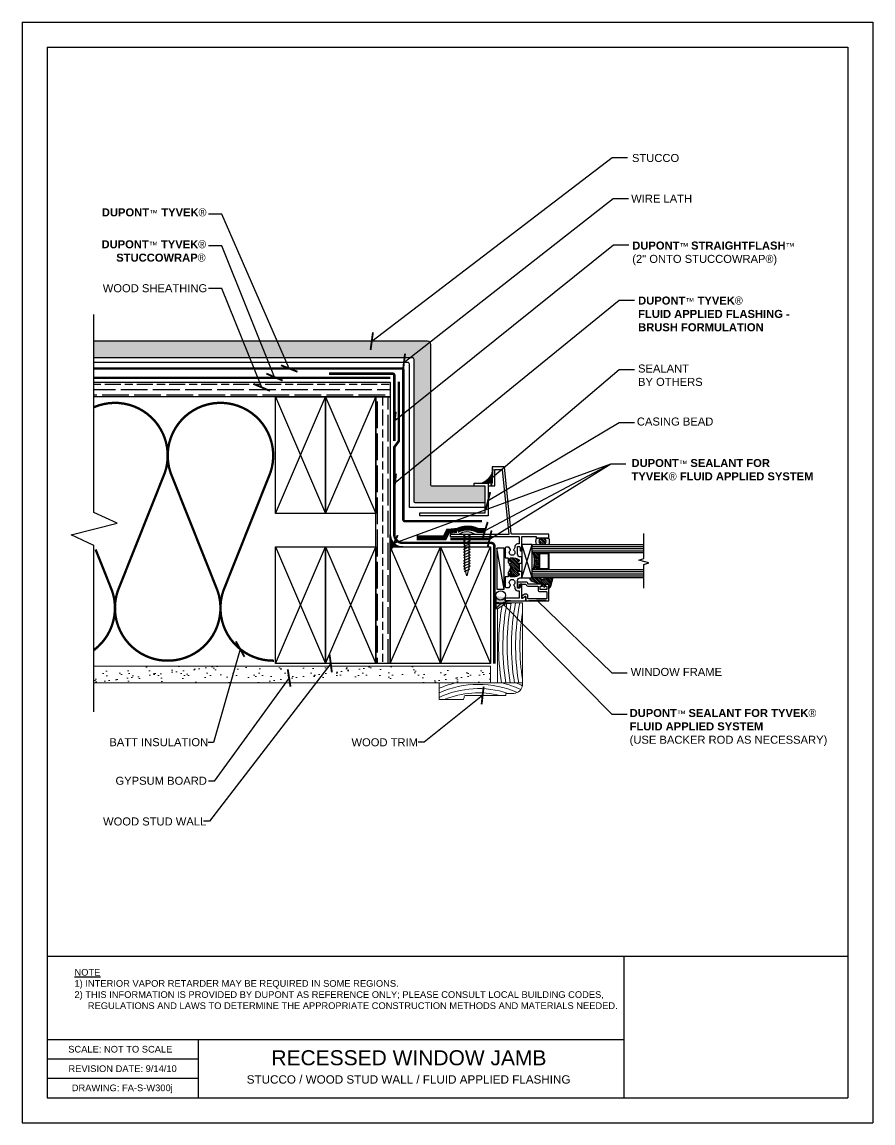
# Model space of a CAD drawing. Extents: x 1414 to 1439.5, y -296.6 to -263.6.
import ezdxf

# ---------------------------------------------------------------- set-up
doc = ezdxf.new("R2010")
doc.units = 0
doc.header["$LTSCALE"] = 1.5
doc.header["$MEASUREMENT"] = 0
doc.linetypes.add('DASHED', pattern=[0.75, 0.5, -0.25])
doc.linetypes.add('DASHED2', pattern=[0.375, 0.25, -0.125])
doc.layers.get('0').update_dxf_attribs({"color": 8, "linetype": 'CONTINUOUS'})
for name, color, linetype in [('8x11-ttb$0$B', 5, 'CONTINUOUS'), ('DuPont Self-Adhered Flashing', 252, 'CONTINUOUS'), ('Flanged Window', 250, 'CONTINUOUS'), ('INSULATION', 241, 'CONTINUOUS'), ('SEALANT', 250, 'CONTINUOUS'), ('STRUCTURE', 250, 'CONTINUOUS'), ('Stucco', 250, 'CONTINUOUS'), ('TEXT', 7, 'CONTINUOUS'), ('Tyvek FA WB', 10, 'DASHED2'), ('TYVEK HomeWrap', 160, 'DASHED'), ('Tyvek StuccoWrap', 151, 'DASHED2')]:
    doc.layers.add(name, color=color, linetype=linetype)
doc.layers.add('Gyp Board', color=250, linetype='CONTINUOUS', lineweight=20)
doc.layers.add('Wood', color=250, linetype='CONTINUOUS', lineweight=20)
doc.layers.add('VIEWPORT', color=7, linetype='CONTINUOUS', plot=False)
doc.styles.add('DETAILS', font='sanss___.ttf', dxfattribs={"height": 1})
doc.linetypes.add('ZIGZAG', pattern='A,0.0001,-0.2,[131,ltypeshp.shx,S=0.2,R=0,X=-0.2,Y=0],-0.4,[131,ltypeshp.shx,S=0.2,R=180,X=0.2,Y=0],-0.2', length=0.8001)
doc.dimstyles.new('ARCH_1_1-2_IN', dxfattribs={"dimscale": 0, "dimtxt": 0.09375, "dimasz": 0.09375, "dimexe": 0.0625, "dimexo": 0.0625, "dimgap": 0.0625, "dimtad": 1, "dimdec": 4, "dimlfac": 8, "dimzin": 3, "dimdsep": 46, "dimlunit": 4, "dimtxsty": 'Standard', "dimblk1": 'ARCHTICK', "dimblk2": 'ARCHTICK', "dimsah": 1, "dimcen": 0.0625, "dimdle": 0.0625, "dimclrd": 256, "dimclre": 256, "dimclrt": 256, "dimadec": 0, "dimazin": 0, "dimtfac": 1, "dimtdec": 4, "dimtmove": 0, "dimatfit": 3, "dimldrblk": 'ARCHTICK', "dimfxl": 1, "dimfrac": 2, "dimtolj": 1, "dimtzin": 0, "dimlwd": -1, "dimlwe": -1, "dimarcsym": 0})
pattern_1 = [(315, (1424.016848, -267.541578), (0.02762136, 0.02762136), [])]

# ---------------------------------------------------------------- blocks, each defined once
blk = doc.blocks.new('*X1')
at = {"color": 0}
for p, q in [((0.140625, 0.34375), (0.140625, 0.34375)), ((0.15625, 0.375), (0.15625, 0.375)), ((0.171875, 0.34375), (0.171875, 0.34375)), ((0.1875, 0.375), (0.1875, 0.375)), ((0.203125, 0.34375), (0.203125, 0.34375)), ((0.21875, 0.375), (0.21875, 0.375)), ((0.234375, 0.34375), (0.234375, 0.34375)), ((0.25, 0.375), (0.25, 0.375)), ((0.265625, 0.34375), (0.265625, 0.34375)), ((0.28125, 0.375), (0.28125, 0.375)), ((0.296875, 0.34375), (0.296875, 0.34375)), ((0.3125, 0.375), (0.3125, 0.375)), ((0.140625, 0.28125), (0.140625, 0.28125)), ((0.140625, 0.09375), (0.140625, 0.09375)), ((0.140625, 0.03125), (0.140625, 0.03125)), ((0.15625, 0.3125), (0.15625, 0.3125)), ((0.15625, 0.0625), (0.15625, 0.0625)), ((0.15625, 0), (0.15625, 0)), ((0.171875, 0.03125), (0.171875, 0.03125)), ((0.1875, 0.3125), (0.1875, 0.3125)), ((0.1875, 0.0625), (0.1875, 0.0625)), ((0.1875, 0), (0.1875, 0)), ((0.203125, 0.03125), (0.203125, 0.03125)), ((0.21875, 0.3125), (0.21875, 0.3125)), ((0.21875, 0.0625), (0.21875, 0.0625)), ((0.21875, 0), (0.21875, 0)), ((0.234375, 0.03125), (0.234375, 0.03125)), ((0.25, 0.3125), (0.25, 0.3125)), ((0.25, 0.0625), (0.25, 0.0625)), ((0.25, 0), (0.25, 0)), ((0.265625, 0.03125), (0.265625, 0.03125)), ((0.28125, 0.3125), (0.28125, 0.3125)), ((0.28125, 0.0625), (0.28125, 0.0625)), ((0.28125, 0), (0.28125, 0)), ((0.296875, 0.28125), (0.296875, 0.28125)), ((0.296875, 0.09375), (0.296875, 0.09375)), ((0.296875, 0.03125), (0.296875, 0.03125)), ((0.3125, 0.3125), (0.3125, 0.3125)), ((0.3125, 0.25), (0.3125, 0.25)), ((0.3125, 0.125), (0.3125, 0.125)), ((0.3125, 0.0625), (0.3125, 0.0625)), ((0.3125, 0), (0.3125, 0))]:
    blk.add_line(p, q, dxfattribs=at)
blk = doc.blocks.new('_ArchTick')
at = {"color": 0, "linetype": 'ByBlock', "const_width": 0.15}
blk.add_lwpolyline([(-0.5, -0.5), (0.5, 0.5)], dxfattribs=at)

msp = doc.modelspace()

# ---------------------------------------------------------------- hatches: boundary and pattern name
at = {"layer": 'Flanged Window'}
h = msp.add_hatch(dxfattribs=at)
h.set_pattern_fill('ANSI31', color=256, scale=0.3125, style=0)
h.set_pattern_definition(pattern_1)
edge = h.paths.add_edge_path()
edge.add_ellipse((1429.643, -279.13), major_axis=(0.0752, -0.0752), ratio=1, start_angle=163.1159, end_angle=286.8841)
edge.add_line((1429.593, -279.224), (1429.693, -279.224))
edge.add_ellipse((1429.643, -279.13), major_axis=(0.0752, 0.0752), ratio=1, start_angle=253.1159, end_angle=376.8841)
edge.add_line((1429.693, -279.036), (1429.593, -279.036))
h = msp.add_hatch(dxfattribs=at)
h.set_pattern_fill('ANSI31', color=256, scale=0.3125, style=0)
h.set_pattern_definition(pattern_1)
edge = h.paths.add_edge_path()
edge.add_ellipse((1428.565, -279.724), major_axis=(0.59, -0.59), ratio=1, start_angle=27.5726, end_angle=62.4274)
edge.add_line((1429.361, -279.474), (1429.565, -279.474))
edge.add_ellipse((1429.565, -279.494), major_axis=(0.0141, 0.0141), ratio=1, start_angle=45, end_angle=135)
edge.add_line((1429.545, -279.494), (1429.545, -279.954))
edge.add_ellipse((1429.565, -279.954), major_axis=(0.0141, 0.0141), ratio=1, start_angle=135, end_angle=225)
edge.add_line((1429.565, -279.974), (1429.361, -279.974))
h = msp.add_hatch(dxfattribs=at)
h.set_pattern_fill('ANSI31', color=256, scale=0.3125, style=0)
h.set_pattern_definition(pattern_1)
edge = h.paths.add_edge_path()
edge.add_line((1428.775, -279.626), (1428.69, -279.626))
edge.add_ellipse((1428.69, -279.657), major_axis=(0.0219, -0.0219), ratio=1, start_angle=135, end_angle=225)
edge.add_line((1428.659, -279.657), (1428.659, -279.688))
edge.add_line((1428.659, -279.688), (1428.659, -279.711))
edge.add_ellipse((1428.684, -279.711), major_axis=(0.0177, 0.0177), ratio=1, start_angle=135, end_angle=224.848)
edge.add_ellipse((1428.684, -279.761), major_axis=(0.0177, 0.0177), ratio=1, start_angle=-45, end_angle=44.848, ccw=False)
edge.add_ellipse((1428.684, -279.761), major_axis=(0.0177, -0.0177), ratio=1, start_angle=315, end_angle=405, ccw=False)
edge.add_line((1428.684, -279.786), (1428.647, -279.786))
edge.add_ellipse((1428.647, -279.736), major_axis=(0.0354, 0.0354), ratio=1, start_angle=219.6083, end_angle=225, ccw=False)
edge.add_ellipse((1428.503, -279.911), major_axis=(0.133, 0.133), ratio=1, start_angle=273.0989, end_angle=356.9011, ccw=False)
edge.add_ellipse((1428.647, -280.086), major_axis=(0.0354, 0.0354), ratio=1, start_angle=45, end_angle=50.3917, ccw=False)
edge.add_line((1428.647, -280.036), (1428.684, -280.036))
edge.add_ellipse((1428.684, -280.061), major_axis=(0.0177, 0.0177), ratio=1, start_angle=-45, end_angle=45, ccw=False)
edge.add_ellipse((1428.684, -280.061), major_axis=(0.0177, -0.0177), ratio=1, start_angle=315.152, end_angle=405, ccw=False)
edge.add_ellipse((1428.684, -280.111), major_axis=(0.0177, -0.0177), ratio=1, start_angle=135.152, end_angle=225)
edge.add_line((1428.659, -280.111), (1428.659, -280.165))
edge.add_ellipse((1428.69, -280.165), major_axis=(0.0219, 0.0219), ratio=1, start_angle=135, end_angle=225)
edge.add_line((1428.69, -280.196), (1428.775, -280.196))
edge.add_ellipse((1428.775, -279.946), major_axis=(0.177, -0.177), ratio=1, start_angle=315, end_angle=355.1628)
edge.add_ellipse((1428.93, -280.13), major_axis=(0.00707, -0.00707), ratio=1, start_angle=355.1628, end_angle=405)
edge.add_line((1428.94, -280.13), (1428.94, -280.111))
edge.add_ellipse((1428.915, -280.111), major_axis=(0.0177, -0.0177), ratio=1, start_angle=45, end_angle=135)
edge.add_ellipse((1428.915, -280.061), major_axis=(0.0177, -0.0177), ratio=1, start_angle=225, end_angle=315, ccw=False)
edge.add_ellipse((1428.915, -280.061), major_axis=(0.0177, 0.0177), ratio=1, start_angle=45, end_angle=135, ccw=False)
edge.add_line((1428.915, -280.036), (1428.94, -280.036))
edge.add_line((1428.94, -280.036), (1428.94, -279.786))
edge.add_line((1428.94, -279.786), (1428.915, -279.786))
edge.add_ellipse((1428.915, -279.761), major_axis=(0.0177, 0.0177), ratio=1, start_angle=135, end_angle=225, ccw=False)
edge.add_ellipse((1428.915, -279.761), major_axis=(0.0177, 0.0177), ratio=1, start_angle=45, end_angle=135, ccw=False)
edge.add_ellipse((1428.915, -279.711), major_axis=(0.0177, -0.0177), ratio=1, start_angle=315, end_angle=405)
edge.add_line((1428.94, -279.711), (1428.94, -279.693))
edge.add_ellipse((1428.93, -279.693), major_axis=(0.00707, -0.00707), ratio=1, start_angle=45, end_angle=94.8372)
edge.add_ellipse((1428.775, -279.876), major_axis=(0.177, 0.177), ratio=1, start_angle=4.8372, end_angle=45)
h = msp.add_hatch(dxfattribs=at)
h.set_pattern_fill('ANSI31', color=256, scale=0.3125, style=0)
h.set_pattern_definition(pattern_1)
edge = h.paths.add_edge_path()
edge.add_ellipse((1429.698, -280.255), major_axis=(0.139, 0.032), ratio=0.13155, start_angle=223.2326, end_angle=360.0222)
edge.add_ellipse((1429.597, -280.275), major_axis=(0.0112, -0.0112), ratio=1, start_angle=176.5153, end_angle=322.1039, ccw=False)
edge.add_ellipse((1429.572, -280.246), major_axis=(0.0161, -0.0161), ratio=1, start_angle=357.2539, end_angle=439.0602)
edge.add_ellipse((1429.576, -280.239), major_axis=(0.011, -0.011), ratio=1, start_angle=65.163, end_angle=125.3876)
edge.add_line((1429.579, -280.224), (1429.306, -280.224))
edge.add_line((1429.306, -280.224), (1429.299, -280.224))
edge.add_ellipse((1429.301, -280.27), major_axis=(0.0011, -0.0457), ratio=0.621164, start_angle=180, end_angle=333.2403)
edge.add_line((1429.289, -280.311), (1429.505, -280.388))
edge.add_ellipse((1429.529, -280.379), major_axis=(0.0468, -0.0085), ratio=0.312415, start_angle=242.5423, end_angle=285.8209)
edge.add_line((1429.539, -280.395), (1429.615, -280.411))
edge.add_ellipse((1429.565, -280.45), major_axis=(0.0443, -0.0443), ratio=1, start_angle=405.4556, end_angle=442.9177, ccw=False)
edge.add_ellipse((1429.648, -280.447), major_axis=(0.0143, 0.0143), ratio=1, start_angle=142.3692, end_angle=185.7733)
edge.add_line((1429.635, -280.462), (1429.697, -280.502))
edge.add_ellipse((1429.697, -280.486), major_axis=(0.011, -0.011), ratio=1, start_angle=315, end_angle=413.9186)
edge.add_line((1429.713, -280.484), (1429.702, -280.411))
edge.add_line((1429.702, -280.411), (1429.831, -280.411))
edge.add_line((1429.831, -280.411), (1429.831, -280.513))
edge.add_ellipse((1429.847, -280.513), major_axis=(0.011, -0.011), ratio=1, start_angle=225, end_angle=367.8134)
edge.add_ellipse((1429.9, -280.373), major_axis=(0.041, 0.149), ratio=0.091401, start_angle=180, end_angle=360)
edge.add_line((1429.941, -280.224), (1429.837, -280.224))
at = {"layer": 'Gyp Board'}
h = msp.add_hatch(dxfattribs=at)
h.set_pattern_fill('AR-SAND', color=256, scale=0.25, style=0)
h.set_pattern_definition([(37.5, (27.11803, 64.53583), (-0.01574834, 0.48170594), [0, -0.38, 0, -0.425, 0, -0.40625]), (7.5, (27.11803, 64.53583), (0.44244418, 0.70553652), [0, -0.205, 0, -0.3425, 0, -0.13125]), (327.5, (26.81053, 64.53583), (0.77853547, 0.00141476), [0, -0.125, 0, -0.45, 0, -0.5875]), (317.5, (26.81053, 64.5358), (0.75153165, 0.2194189), [0, -0.0625, 0, -0.295, 0, -0.3375])])
h.paths.add_polyline_path([(1416.2, -282.872), (1416.2, -283.372), (1428.079, -283.372), (1428.079, -282.872)])
at = {"layer": 'SEALANT', "linetype": 'Continuous'}
h = msp.add_hatch(color=256, dxfattribs=at)
edge = h.paths.add_edge_path()
edge.add_line((1428.129, -277.042), (1428.129, -277.349))
edge.add_line((1428.129, -277.349), (1428.129, -277.385))
edge.add_line((1428.129, -277.385), (1428.091, -277.385))
edge.add_line((1428.091, -277.385), (1427.77, -277.385))
edge.add_arc((1427.58, -276.827), 0.59, 288.8464, 338.5993)
at = {"layer": 'SEALANT'}
h = msp.add_hatch(color=256, dxfattribs=at)
h.dxf.hatch_style = 1
edge = h.paths.add_edge_path()
edge.add_line((1425.454, -279.296), (1425.079, -279.296))
edge.add_line((1425.079, -279.296), (1425.079, -278.922))
edge.add_arc((1425.459, -278.916), 0.38, 180.9187, 269.2795)
at = {"layer": 'SEALANT', "linetype": 'Continuous'}
h = msp.add_hatch(color=256, dxfattribs=at)
edge = h.paths.add_edge_path()
edge.add_arc((1428.7, -281.465), 0.554, 92.2461, 146.4861, ccw=False)
edge.add_line((1428.678, -280.911), (1428.518, -280.911))
edge.add_line((1428.518, -280.911), (1428.518, -280.808))
edge.add_arc((1428.385, -280.74), 0.15, 191.3143, 333.2472, ccw=False)
edge.add_line((1428.238, -280.77), (1428.238, -281.159))
at = {"layer": 'STRUCTURE'}
h = msp.add_hatch(dxfattribs=at)
h.set_pattern_fill('GOST_WOOD', color=256, scale=0.08, angle=90, style=0)
h.set_pattern_definition([(180, (28.68765, 17.25), (6e-17, 0.48), [0.8, -0.16]), (180, (28.84765, 17.41), (6e-17, 0.48), [0.48, -0.12, 0.24, -0.12]), (180, (29.08765, 17.57), (6e-17, 0.48), [0.8, -0.16])])
h.paths.add_polyline_path([(1416.2, -274.358), (1416.2, -274.796), (1425.079, -274.796), (1425.079, -274.358)])
h = msp.add_hatch(dxfattribs=at)
h.set_pattern_fill('GOST_WOOD', color=256, scale=0.08, angle=180, style=0)
h.set_pattern_definition([(270, (28.68765, 16.5), (-0.48, 9e-17), [0.8, -0.16]), (270, (28.52765, 16.66), (-0.48, 9e-17), [0.48, -0.12, 0.24, -0.12]), (270, (28.36765, 16.9), (-0.48, 9e-17), [0.8, -0.16])])
h.paths.add_polyline_path([(1424.642, -282.796), (1425.079, -282.796), (1425.079, -274.796), (1424.642, -274.796)])
at = {"layer": 'Stucco'}
h = msp.add_hatch(dxfattribs=at)
h.set_pattern_fill('DOTS', color=256, scale=2, angle=90, style=0)
h.set_pattern_definition([(90, (1059.51495, -1645.50156), (-0.125, 0.0625), [0, -0.125])])
edge = h.paths.add_edge_path()
edge.add_line((1416.2, -273.129), (1416.2, -273.629))
edge.add_line((1416.2, -273.629), (1425.791, -273.629))
edge.add_line((1425.791, -273.629), (1425.791, -277.929))
edge.add_arc((1425.841, -277.929), 0.05, 180, 270)
edge.add_line((1425.841, -277.979), (1427.921, -277.979))
edge.add_line((1427.921, -277.979), (1427.921, -277.479))
edge.add_line((1427.921, -277.479), (1426.341, -277.479))
edge.add_line((1426.341, -277.479), (1426.321, -277.476))
edge.add_line((1426.321, -277.476), (1426.305, -277.465))
edge.add_line((1426.305, -277.465), (1426.294, -277.449))
edge.add_line((1426.294, -277.449), (1426.291, -277.429))
edge.add_line((1426.291, -277.429), (1426.291, -273.229))
edge.add_arc((1426.191, -273.229), 0.1, 0, 90)
edge.add_line((1426.191, -273.129), (1416.2, -273.129))

# ---------------------------------------------------------------- linework, layer by layer
at = {"layer": '8x11-ttb$0$B', "color": 7}
for p, q in [((1414.793, -264.314, 0), (1414.793, -295.814, 0)), ((1414.793, -264.314, 0), (1438.793, -264.314, 0)), ((1438.793, -264.314, 0), (1438.793, -295.814, 0)), ((1414.793, -294.063, 0), (1432.082, -294.063, 0)), ((1414.793, -295.814, 0), (1438.793, -295.814, 0))]:
    msp.add_line(p, q, dxfattribs=at)
at = {"layer": '8x11-ttb$0$B', "color": 7, "elevation": 0}
for points in [[(1438.793, -291.569), (1414.793, -291.569)], [(1432.082, -291.569), (1432.082, -295.814)], [(1419.32, -294.063), (1419.32, -295.814)], [(1419.32, -294.647), (1414.793, -294.647)], [(1419.32, -295.231), (1414.793, -295.231)]]:
    msp.add_lwpolyline(points, dxfattribs=at)
at = {"layer": 'DuPont Self-Adhered Flashing', "const_width": 0.075}
msp.add_lwpolyline([(1425.199, -276.12), (1425.199, -274.153, 0.414214), (1425.149, -274.103), (1423.243, -274.103)], format="xyb", dxfattribs=at)
at = {"layer": 'Flanged Window'}
for p, q in [((1427.325, -278.927), (1427.268, -278.951)), ((1427.473, -278.951), (1427.268, -279.035)), ((1427.298, -278.97), (1427.268, -278.951)), ((1427.473, -279.035), (1427.268, -279.119)), ((1427.298, -279.055), (1427.268, -279.035)), ((1427.473, -279.119), (1427.268, -279.204)), ((1427.298, -279.139), (1427.268, -279.119)), ((1427.298, -278.927), (1427.298, -279.881)), ((1427.443, -279.881), (1427.443, -278.927)), ((1427.473, -278.951), (1427.444, -278.931)), ((1427.473, -279.035), (1427.444, -279.015)), ((1427.473, -279.119), (1427.444, -279.1)), ((1429.831, -279.036), (1429.455, -279.036)), ((1432.678, -279.645), (1432.678, -278.897)), ((1427.473, -279.204), (1427.268, -279.288)), ((1427.298, -279.223), (1427.268, -279.204)), ((1427.473, -279.288), (1427.268, -279.372)), ((1427.298, -279.308), (1427.268, -279.288)), ((1427.473, -279.372), (1427.268, -279.457)), ((1427.298, -279.392), (1427.268, -279.372)), ((1427.473, -279.457), (1427.268, -279.541)), ((1427.298, -279.477), (1427.268, -279.457)), ((1427.473, -279.204), (1427.444, -279.184)), ((1427.473, -279.288), (1427.444, -279.268)), ((1427.473, -279.372), (1427.444, -279.353)), ((1427.473, -279.457), (1427.444, -279.437)), ((1429.33, -279.286), (1432.678, -279.286)), ((1429.33, -279.349), (1432.678, -279.349)), ((1429.33, -279.411), (1432.678, -279.411)), ((1429.455, -279.224), (1429.831, -279.224)), ((1427.473, -279.541), (1427.268, -279.626)), ((1427.298, -279.561), (1427.268, -279.541)), ((1427.473, -279.626), (1427.268, -279.71)), ((1427.473, -279.71), (1427.268, -279.794)), ((1427.298, -279.73), (1427.268, -279.71)), ((1427.473, -279.794), (1427.268, -279.879)), ((1427.298, -279.814), (1427.268, -279.794)), ((1427.473, -279.541), (1427.444, -279.522)), ((1427.473, -279.626), (1427.444, -279.606)), ((1427.473, -279.71), (1427.444, -279.69)), ((1427.473, -279.794), (1427.444, -279.775)), ((1432.528, -279.698), (1432.678, -279.645)), ((1432.827, -279.778), (1432.528, -279.698)), ((1432.678, -279.822), (1432.827, -279.778)), ((1432.678, -280.533), (1432.678, -279.822)), ((1427.304, -279.903), (1427.268, -279.879)), ((1427.473, -279.879), (1427.285, -279.956)), ((1427.324, -279.983), (1427.285, -279.956)), ((1427.371, -280.163), (1427.298, -279.881)), ((1427.453, -279.971), (1427.305, -280.033)), ((1427.344, -280.059), (1427.305, -280.033)), ((1427.443, -279.881), (1427.371, -280.163)), ((1427.453, -279.971), (1427.424, -279.952)), ((1427.473, -279.879), (1427.444, -279.859)), ((1429.33, -280.036), (1432.678, -280.036)), ((1429.33, -280.099), (1432.678, -280.099)), ((1429.33, -280.161), (1432.678, -280.161)), ((1429.289, -280.311), (1429.505, -280.388)), ((1429.306, -280.224), (1429.299, -280.224)), ((1429.579, -280.224), (1429.306, -280.224)), ((1429.539, -280.395), (1429.615, -280.411)), ((1429.635, -280.462), (1429.697, -280.502)), ((1429.713, -280.484), (1429.702, -280.411)), ((1429.702, -280.411), (1429.831, -280.411)), ((1429.831, -280.411), (1429.831, -280.513)), ((1429.837, -280.224), (1429.941, -280.224))]:
    msp.add_line(p, q, dxfattribs=at)
for points in [[(1428.682, -278.678), (1428.505, -276.91, 0.385314), (1428.495, -276.901), (1428.129, -276.901), (1428.129, -277.385), (1428.011, -277.385), (1428.011, -277.463), (1428.207, -277.463), (1428.207, -276.979), (1428.425, -276.979, -0.385314), (1428.434, -276.988), (1428.608, -278.726), (1428.627, -278.916, -0.443716), (1428.617, -278.927), (1428.108, -278.927)], [(1428.154, -278.989), (1428.93, -278.989, -0.414214), (1428.94, -278.999), (1428.94, -279.198, -0.414214), (1428.93, -279.208), (1428.893, -279.208, 0.414214), (1428.815, -279.286), (1428.815, -279.31, -0.131652), (1428.814, -279.315), (1428.777, -279.379, 0.383968), (1428.78, -279.393, -3.079589), (1428.679, -279.393, 0.383968), (1428.681, -279.379), (1428.642, -279.311, 0.267949), (1428.633, -279.306), (1428.549, -279.306, 0.414214), (1428.518, -279.337), (1428.518, -279.447), (1428.533, -279.462), (1428.518, -279.477), (1428.518, -279.616, 0.414214), (1428.528, -279.626), (1428.599, -279.626, -0.414214), (1428.609, -279.636), (1428.609, -279.736, 0.414214), (1428.659, -279.786), (1428.684, -279.786, 0.414214), (1428.709, -279.761, 0.414214), (1428.684, -279.736, -0.414214), (1428.659, -279.711), (1428.659, -279.657, -0.414214), (1428.69, -279.626), (1428.775, -279.626, -0.177059), (1428.937, -279.685, -0.22095), (1428.94, -279.693), (1428.94, -279.711, -0.414214), (1428.915, -279.736, 0.414214), (1428.89, -279.761, 0.414214), (1428.915, -279.786), (1429.018, -279.786), (1429.018, -279.608, 0.414214), (1429.008, -279.598), (1428.973, -279.598, -0.414214), (1428.893, -279.518), (1428.893, -279.296, -0.414214), (1428.903, -279.286), (1428.937, -279.286, -0.414214), (1428.968, -279.317), (1428.968, -279.396, 0.414214), (1428.983, -279.411), (1429.008, -279.411, 0.414214), (1429.018, -279.401), (1429.018, -278.999, -0.414214), (1429.028, -278.989), (1429.445, -278.989, -0.414214), (1429.455, -278.999), (1429.455, -279.026, 0.414214), (1429.465, -279.036), (1429.523, -279.036), (1429.538, -279.021), (1429.553, -279.036), (1429.568, -279.021), (1429.583, -279.036), (1429.598, -279.021), (1429.613, -279.036), (1429.628, -279.021), (1429.643, -279.036), (1429.658, -279.021), (1429.673, -279.036), (1429.688, -279.021), (1429.703, -279.036), (1429.718, -279.021), (1429.733, -279.036), (1429.748, -279.021), (1429.763, -279.036), (1429.83, -279.036), (1429.83, -278.911), (1428.714, -278.911, -0.385314), (1428.704, -278.902), (1428.682, -278.678)]]:
    msp.add_lwpolyline(points, format="xyb", dxfattribs=at)
for points in [[(1428.108, -278.927), (1427.775, -278.927), (1427.775, -278.927), (1427.755, -278.927), (1426.877, -278.927), (1426.877, -278.989), (1428.154, -278.989)], [(1429.33, -280.224), (1429.018, -279.224)], [(1429.018, -280.224), (1429.33, -279.224)], [(1432.678, -279.474), (1429.361, -279.474), (1429.33, -279.442), (1429.33, -279.255), (1429.361, -279.224), (1432.678, -279.224)], [(1428.94, -279.786), (1428.94, -280.036)], [(1432.678, -280.224), (1429.361, -280.224), (1429.33, -280.192), (1429.33, -280.005), (1429.361, -279.974), (1432.678, -279.974)]]:
    msp.add_lwpolyline(points, dxfattribs=at)
for points in [[(1429.018, -279.224), (1429.018, -280.224), (1429.33, -280.224), (1429.33, -279.224)], [(1429.81, -279.494), (1429.81, -279.954), (1429.565, -279.954), (1429.565, -279.494)]]:
    msp.add_lwpolyline(points, close=True, dxfattribs=at)
for points in [[(1429.83, -279.494), (1429.83, -279.954, -0.414214), (1429.81, -279.974), (1429.565, -279.974, -0.414214), (1429.545, -279.954), (1429.545, -279.494, -0.414214), (1429.565, -279.474), (1429.81, -279.474, -0.414214)], [(1428.69, -280.196, -0.414214), (1428.659, -280.165), (1428.659, -280.111, -0.414214), (1428.684, -280.086, 0.414214), (1428.709, -280.061, 0.414214), (1428.684, -280.036), (1428.659, -280.036, 0.414214), (1428.609, -280.086), (1428.609, -280.186, -0.414214), (1428.599, -280.196), (1428.528, -280.196, 0.414214), (1428.518, -280.206), (1428.518, -280.345), (1428.533, -280.36), (1428.518, -280.375), (1428.518, -280.485, 0.414214), (1428.549, -280.516), (1428.633, -280.516, 0.267949), (1428.642, -280.511), (1428.681, -280.443, 0.383968), (1428.679, -280.43, -3.079589), (1428.78, -280.43, 0.383968), (1428.777, -280.443), (1428.814, -280.507, -0.131652), (1428.815, -280.512), (1428.815, -280.536, 0.414214), (1428.893, -280.614), (1428.93, -280.614, -0.414214), (1428.94, -280.624), (1428.94, -280.823, -0.414214), (1428.93, -280.833), (1428.518, -280.833), (1428.518, -280.911), (1429.018, -280.911), (1429.143, -280.911), (1429.143, -280.796, 0.414214), (1429.133, -280.786, 0.131652), (1429.128, -280.787), (1429.033, -280.842, -0.57735), (1429.018, -280.834), (1429.018, -280.421, 0.414214), (1429.008, -280.411), (1428.983, -280.411, 0.414214), (1428.968, -280.426), (1428.968, -280.505, -0.414214), (1428.937, -280.536), (1428.903, -280.536, -0.414214), (1428.893, -280.526), (1428.893, -280.304, -0.414214), (1428.973, -280.224), (1429.008, -280.224, 0.414214), (1429.018, -280.214), (1429.018, -280.036), (1428.915, -280.036, 0.414214), (1428.89, -280.061, 0.414214), (1428.915, -280.086, -0.414214), (1428.94, -280.111), (1428.94, -280.13, -0.22095), (1428.937, -280.137, -0.177059), (1428.775, -280.196)], [(1429.618, -280.421, 0.414214), (1429.608, -280.411), (1429.205, -280.411, 0.414214), (1429.143, -280.349), (1428.903, -280.349, 0.414214), (1428.893, -280.359), (1428.893, -280.478, 0.880809), (1428.955, -280.478), (1428.955, -280.421, -0.414214), (1428.965, -280.411), (1429.143, -280.411), (1429.143, -280.411, 0.414214), (1429.205, -280.473), (1429.496, -280.473, -0.414214), (1429.506, -280.483), (1429.506, -280.576, 0.414214), (1429.568, -280.638), (1429.758, -280.638, -0.414214), (1429.768, -280.648), (1429.768, -280.839, -0.414214), (1429.758, -280.849), (1429.215, -280.849, -0.414214), (1429.205, -280.839), (1429.205, -280.771, 0.579), (1429.112, -280.718), (1429.028, -280.766, 0.266624), (1429.023, -280.775), (1429.023, -280.824, 0.579), (1429.038, -280.832), (1429.128, -280.78, -0.579), (1429.143, -280.789), (1429.143, -280.911), (1429.83, -280.911), (1429.83, -280.411), (1429.728, -280.411, 0.414214), (1429.718, -280.421), (1429.718, -280.466, 0.414214), (1429.728, -280.476), (1429.758, -280.476, -0.414214), (1429.768, -280.486), (1429.768, -280.566, -0.414214), (1429.758, -280.576), (1429.608, -280.576), (1429.578, -280.576, -0.414214), (1429.568, -280.566), (1429.568, -280.486, -0.414214), (1429.578, -280.476), (1429.608, -280.476, 0.414214), (1429.618, -280.466)]]:
    msp.add_lwpolyline(points, format="xyb", close=True, dxfattribs=at)
for centre, radius, start, end in [((1427.373, -279.293), 0.443, 55.6322, 124.3678), ((1429.653, -279.13), 0.219, 154.6528, 205.3472), ((1429.643, -279.13), 0.106, 118.1159, 241.8841), ((1429.643, -279.13), 0.106, 298.1159, 61.8841), ((1429.633, -279.13), 0.219, 334.6528, 25.3472), ((1428.565, -279.724), 0.835, 342.5726, 17.4274), ((1428.503, -279.911), 0.187, 318.0989, 41.9011), ((1429.576, -280.239), 0.0156, 20.163, 80.3876), ((1429.597, -280.275), 0.0158, 131.5153, 275.0345), ((1429.572, -280.246), 0.0227, 311.6482, 34.0602), ((1429.565, -280.45), 0.0627, 3.8233, 37.9177), ((1429.648, -280.447), 0.0202, 176.9097, 230.7733), ((1429.697, -280.486), 0.0156, 270, 8.9186), ((1429.847, -280.513), 0.0156, 180, 322.8134)]:
    msp.add_arc(centre, radius, start, end, dxfattribs=at)
at = {"layer": 'Flanged Window', "extrusion": (0, 0, -1)}
for centre, major_axis, ratio, start_param, end_param in [((1429.301, -280.27), (0.0011, -0.0457), 0.621164, 0.467045, 3.141593), ((1429.529, -280.379), (0.0468, -0.0085), 0.312415, 1.29467, 2.050024), ((1429.698, -280.255), (0.139, 0.032), 0.13155, -0.000388, 2.388387), ((1429.9, -280.373), (0.041, 0.149), 0.091401, 0, 3.141593)]:
    msp.add_ellipse(centre, major_axis=major_axis, ratio=ratio, start_param=start_param, end_param=end_param, dxfattribs=at)
at = {"layer": 'Gyp Board'}
msp.add_lwpolyline([(1416.2, -282.872), (1428.079, -282.872), (1428.079, -283.372), (1416.2, -283.372)], dxfattribs=at)
at = {"layer": 'INSULATION', "color": 253, "const_width": 0.0703}
for points in [[(1416.2, -275.109, -0.652382), (1418.322, -277.077), (1416.915, -280.61, 1.40437), (1419.903, -280.61), (1418.496, -277.077, -1.40437), (1421.484, -277.077), (1420.077, -280.61, 0.519837), (1421.592, -282.708, 0.529884)], [(1416.2, -282.388, 0.32493), (1416.741, -280.61), (1416.248, -279.374)]]:
    msp.add_lwpolyline(points, format="xyb", dxfattribs=at)
at = {"layer": 'SEALANT', "linetype": 'Continuous', "const_width": 0.15, "flags": 128}
msp.add_lwpolyline([(1427.919, -278.803), (1427.71, -278.803, -0.114006), (1427.688, -278.798, 0.238996), (1427.082, -278.807, 0.041995), (1426.957, -278.816), (1426.807, -278.827), (1426.71, -279.022), (1426.131, -279.021), (1425.872, -279.024), (1425.872, -279.024)], format="xyb", dxfattribs=at)
at = {"layer": 'SEALANT'}
msp.add_lwpolyline([(1425.079, -279.296), (1425.079, -278.922, 0.405858), (1425.454, -279.296)], format="xyb", close=True, dxfattribs=at)
at = {"layer": 'SEALANT', "linetype": 'Continuous', "const_width": 0.075, "elevation": 0}
msp.add_lwpolyline([(1428.054, -279.06), (1426.877, -279.06)], dxfattribs=at)
at = {"layer": 'SEALANT', "linetype": 'Continuous'}
msp.add_lwpolyline([(1428.238, -281.159, -0.241187), (1428.678, -280.911), (1428.518, -280.911), (1428.518, -280.808, -0.712851), (1428.238, -280.77), (1428.238, -281.159)], format="xyb", dxfattribs=at)
msp.add_ellipse((1428.385, -280.75), major_axis=(0.146, 0), ratio=0.957138, start_param=-1.570796, end_param=4.712389, dxfattribs=at)
at = {"layer": 'STRUCTURE'}
for points in [[(1416.2, -284.245), (1416.2, -279.256), (1415.515, -278.94), (1416.899, -278.585), (1416.2, -278.262), (1416.2, -272.326)], [(1416.2, -274.358), (1425.079, -274.358), (1425.079, -274.796), (1416.2, -274.796)], [(1421.642, -274.796), (1423.142, -278.296)], [(1421.642, -278.296), (1423.142, -274.796)], [(1423.142, -274.796), (1424.642, -278.296)], [(1423.142, -278.296), (1424.642, -274.796)], [(1421.642, -279.296), (1423.142, -282.796)], [(1421.642, -282.796), (1423.142, -279.296)], [(1423.142, -279.296), (1424.642, -282.796)], [(1423.142, -282.796), (1424.642, -279.296)], [(1425.079, -279.296), (1426.579, -282.796)], [(1425.079, -282.796), (1426.579, -279.296)], [(1426.579, -279.296), (1428.079, -282.796)], [(1426.579, -282.796), (1428.079, -279.296)], [(1428.495, -280.567), (1428.271, -279.334)]]:
    msp.add_lwpolyline(points, dxfattribs=at)
for points in [[(1423.142, -274.796), (1423.142, -278.296), (1421.642, -278.296), (1421.642, -274.796)], [(1424.642, -274.796), (1424.642, -278.296), (1423.142, -278.296), (1423.142, -274.796)], [(1425.079, -282.796), (1424.642, -282.796), (1424.642, -274.796), (1425.079, -274.796)], [(1423.142, -279.296), (1423.142, -282.796), (1421.642, -282.796), (1421.642, -279.296)], [(1424.642, -279.296), (1424.642, -282.796), (1423.142, -282.796), (1423.142, -279.296)], [(1426.579, -279.296), (1426.579, -282.796), (1425.079, -282.796), (1425.079, -279.296)], [(1428.079, -279.296), (1428.079, -282.796), (1426.579, -282.796), (1426.579, -279.296)], [(1428.495, -280.567), (1428.495, -279.334), (1428.271, -279.334), (1428.271, -280.567)]]:
    msp.add_lwpolyline(points, close=True, dxfattribs=at)
at = {"layer": 'Stucco', "flags": 128}
for points in [[(1426.291, -275.459), (1426.291, -273.229, 0.414214), (1426.191, -273.129), (1416.2, -273.129)], [(1425.791, -275.429), (1425.791, -273.679, 0.414214), (1425.741, -273.629), (1416.2, -273.629)], [(1427.921, -277.979), (1425.841, -277.979, -0.414214), (1425.791, -277.929), (1425.791, -275.429)], [(1427.921, -277.479), (1426.341, -277.479, -0.414214), (1426.291, -277.429), (1426.291, -275.459)]]:
    msp.add_lwpolyline(points, format="xyb", dxfattribs=at)
at = {"layer": 'Stucco', "linetype": 'ZIGZAG', "ltscale": 0.2, "flags": 128}
msp.add_lwpolyline([(1425.651, -276.624), (1425.651, -273.819, 0.414214), (1425.601, -273.769), (1416.2, -273.769)], format="xyb", dxfattribs=at)
msp.add_lwpolyline([(1427.921, -278.119), (1425.651, -278.119), (1425.651, -276.624)], dxfattribs=at)
at = {"layer": 'Stucco'}
for points in [[(1427.921, -277.749), (1427.921, -277.475), (1427.596, -277.475), (1427.596, -277.385), (1428.011, -277.385), (1428.011, -277.653), (1428.011, -277.82), (1428.011, -278.079)], [(1427.921, -277.876), (1427.921, -277.749)], [(1427.921, -278.079), (1427.921, -277.787)], [(1428.011, -277.975), (1428.011, -278.37), (1425.965, -278.37), (1425.965, -278.28), (1427.921, -278.28), (1427.921, -277.975)]]:
    msp.add_lwpolyline(points, dxfattribs=at)
at = {"layer": 'Tyvek FA WB', "flags": 128}
for points in [[(1425.199, -276.725, 0.075, 0.075, 0), (1425.199, -276.308, 0.075, 0.075, 0), (1425.334, -276.124, 0.075, 0.075, 0), (1425.334, -274.348, 0, 0, 0)], [(1428.199, -282.796, 0.075, 0.075, 0), (1428.199, -279.276, 0.075, 0.075, 0.414214), (1428.099, -279.176, 0.075, 0.075, 0), (1425.449, -279.176, 0.075, 0.075, -0.414214), (1425.199, -278.926, 0.075, 0.075, 0), (1425.199, -276.725, 0.075, 0.075, 0)]]:
    msp.add_lwpolyline(points, format="xyseb", dxfattribs=at)
at = {"layer": 'TYVEK HomeWrap', "const_width": 0.075, "flags": 128}
for points in [[(1425.471, -276.686), (1425.471, -274, 0.414214), (1425.421, -273.95), (1416.2, -273.95)], [(1427.83, -278.527), (1425.521, -278.527, -0.414214), (1425.471, -278.477), (1425.471, -276.686)]]:
    msp.add_lwpolyline(points, format="xyb", dxfattribs=at)
at = {"layer": 'Tyvek StuccoWrap', "const_width": 0.075, "flags": 128}
msp.add_lwpolyline([(1425.079, -274.228), (1422.809, -274.228), (1416.2, -274.228)], dxfattribs=at)
at = {"layer": 'VIEWPORT', "color": 1}
for p, q in [((1414.043, -263.564, 0), (1414.043, -296.564, 0)), ((1414.043, -263.564, 0), (1439.543, -263.564, 0)), ((1439.543, -263.564, 0), (1439.543, -296.564, 0)), ((1414.043, -296.564, 0), (1439.543, -296.564, 0))]:
    msp.add_line(p, q, dxfattribs=at)
at = {"layer": 'Wood'}
for points in [[(1429.041, -283.375), (1429.041, -280.969), (1428.58, -280.969), (1428.291, -281.154)], [(1428.291, -281.154), (1428.291, -283.375), (1429.041, -283.375)], [(1428.541, -283.687), (1428.541, -283.75)]]:
    msp.add_lwpolyline(points, dxfattribs=at)
for points in [[(1426.541, -283.75), (1426.541, -283.375), (1429.041, -283.375), (1429.041, -283.437, -0.369161), (1428.786, -283.687), (1428.541, -283.687)], [(1426.541, -283.75), (1426.541, -283.875), (1427.241, -283.875, 0.414214), (1427.291, -283.825)], [(1427.291, -283.825), (1427.291, -283.8, -0.414214), (1427.341, -283.75), (1428.541, -283.75)]]:
    msp.add_lwpolyline(points, format="xyb", dxfattribs=at)
for centre, radius, start, end in [((1435.385, -282.266, 0), 7.059, 170.2118, 189.0393), ((1435.385, -282.266, 0), 6.932, 169.2439, 189.2065), ((1435.385, -282.266, 0), 6.805, 169.0125, 189.3801), ((1435.385, -282.266, 0), 6.678, 168.8006, 189.5604), ((1435.385, -282.266, 0), 6.551, 168.5802, 189.7479), ((1435.385, -282.266, 0), 6.423, 170.972, 189.028), ((1427.69, -286.205), 2.906, 103.1913, 113.2762), ((1427.723, -286.325, 0), 2.906, 66.4223, 113.9906), ((1427.723, -286.325, 0), 3.031, 65.257, 76.7105), ((1427.723, -286.325, 0), 3.156, 65.3584, 69.1762), ((1427.723, -286.325, 0), 2.781, 71.5034, 115.1418), ((1427.723, -286.325, 0), 2.656, 75.7988, 112.723)]:
    msp.add_arc(centre, radius, start, end, dxfattribs=at)

# ---------------------------------------------------------------- block references
at = {"layer": 'Flanged Window', "xscale": -1, "rotation": 90}
msp.add_blockref('*X1', (1429.831, -278.911), dxfattribs=at)

# ---------------------------------------------------------------- texts
at = {"layer": 'TEXT', "attachment_point": 1, "style": 'DETAILS'}
for s, insert, char_height, width in [('STUCCO', (1432.321, -267.519, 0), 0.24, 6.52135), ('WIRE LATH', (1432.298, -268.738, 0), 0.24, 6.52135), ('\\pi3.4325;{\\fSansSerif|b1|i0|c2|p2;DUPONT\\fArial|b0|i0|c0|p32;\\H0.8125x;™\\fSansSerif|b1|i0|c2|p2;\\H1.2308x; TYVEK\\fSymbol|b0|i0|c2|p18;â }', (1413.003, -269.149, 0), 0.24, 6.52135), ('\\pi3.4325;{\\fSansSerif|b1|i0|c2|p2;DUPONT\\fArial|b0|i0|c0|p32;\\H0.8125x;™\\fSansSerif|b1|i0|c2|p2;\\H1.2308x; TYVEK\\fSymbol|b0|i0|c2|p18;â \\P\\pi3.8738;\\fSansSerif|b1|i0|c2|p2;STUCCOWRAP\\fSymbol|b0|i0|c2|p18;â }', (1412.993, -270.106, 0), 0.24, 6.52135), ('{\\fSansSerif|b1|i0|c2|p2;DUPONT\\fArial|b0|i0|c0|p32;\\H0.8125x;™\\fArial|b1|i0|c0|p32; \\H1.2308x;STRAIGHTFLASH\\fArial|b0|i0|c0|p32;\\H0.81248x;™\\P}(2" ONTO STUCCOWRAP{\\fSymbol|b0|i0|c2|p18;â})', (1432.33, -270.144, 0), 0.24, 6.52135), ('WOOD SHEATHING', (1416.463, -271.423, 0), 0.24, 6.52135), ('{\\fSansSerif|b1|i0|c2|p2;DUPONT\\fArial|b0|i0|c0|p32;\\H0.8125x;™\\fSansSerif|b1|i0|c2|p2;\\H1.2308x; TYVEK\\fSymbol|b0|i0|c2|p18;â\\fSansSerif|b1|i0|c2|p2; \\PFLUID APPLIED FLASHING - \\PBRUSH FORMULATION}', (1432.506, -271.793, 0), 0.24, 6.52135), ('SEALANT \\PBY OTHERS', (1432.503, -273.83, 0), 0.24, 6.52135), ('CASING BEAD', (1432.468, -275.419, 0), 0.24, 6.52135), ('{\\fSansSerif|b1|i0|c2|p2;DUPONT\\fArial|b0|i0|c0|p32;\\H0.8125x;™\\fArial|b1|i0|c0|p32; \\H1.2308x;SEALANT FOR \\PTYVEK\\fSymbol|b0|i0|c2|p18;â\\fArial|b0|i0|c0|p32; \\fArial|b1|i0|c0|p32;FLUID APPLIED SYSTEM}', (1432.308, -276.662, 0), 0.24, 6.52135), ('WINDOW FRAME', (1432.283, -282.924, 0), 0.24, 6.52135), ('{\\fSansSerif|b1|i0|c2|p2;DUPONT\\fArial|b0|i0|c0|p32;\\H0.8125x;™\\fArial|b1|i0|c0|p32; \\H1.2308x;SEALANT FOR TYVEK\\fSymbol|b0|i0|c2|p18;â\\fArial|b0|i0|c0|p32; \\P\\fArial|b1|i0|c0|p32;FLUID APPLIED SYSTEM\\P\\fArial|b0|i0|c0|p32;\\H0.99998x;(USE BACKER ROD AS NECESSARY)}', (1432.251, -284.156), 0.24, 7.11285), ('BATT INSULATION', (1416.66, -285.03, 0), 0.24, 6.52135), ('WOOD TRIM', (1423.916, -285.033), 0.24, 6.52135), ('GYPSUM BOARD', (1416.845, -286.186, 0), 0.24, 6.52135), ('WOOD STUD WALL', (1416.472, -287.406), 0.24, 6.52135), ('{\\LNOTE\\P}1) INTERIOR VAPOR RETARDER MAY BE REQUIRED IN SOME REGIONS.\\P\\pi-0.4,l0.4;2) THIS INFORMATION IS PROVIDED BY DUPONT AS REFERENCE ONLY; PLEASE CONSULT LOCAL BUILDING CODES, REGULATIONS AND LAWS TO DETERMINE THE APPROPRIATE CONSTRUCTION METHODS AND MATERIALS NEEDED.', (1415.615, -291.948, 0), 0.2, 16.26452), ('\\pi-0.033334,l0.033334,t0.1;SCALE: NOT TO SCALE', (1415.428, -294.253, 0), 0.2, 16.26452), ('\\pi2.6922;{\\H0.9x;RECESSED WINDOW JAMB }\\P\\pi1.9528;{\\H0.5x;STUCCO / WOOD STUD WALL / FLUID APPLIED FLASHING}', (1418.824, -294.384, 0), 0.5, 13.39365), ('\\pi-0.033334,l0.033334,t0.1;REVISION DATE: 9/14/10', (1415.435, -294.836, 0), 0.2, 16.26452), ('\\pi-0.033334,l0.033334,t0.1;DRAWING: FA-S-W300j', (1415.534, -295.411, 0), 0.2, 16.26452)]:
    msp.add_mtext(s, dxfattribs=dict(at, insert=insert, char_height=char_height, width=width))

# ---------------------------------------------------------------- leaders
at = {"layer": 'TEXT'}
for points in [[(1424.524, -273.129, 0), (1431.732, -267.62, 0), (1432.191, -267.62, 0)], [(1425.489, -273.769, 0), (1431.754, -268.856, 0), (1432.214, -268.856, 0)], [(1422.051, -273.95, 0), (1420.034, -269.326, 0), (1419.636, -269.326, 0)], [(1421.609, -274.206, 0), (1420.034, -270.27, 0), (1419.636, -270.27, 0)], [(1425.214, -275.51, 0), (1431.768, -270.239, 0), (1432.227, -270.239, 0)], [(1421.226, -274.515, 0), (1420.034, -271.551, 0), (1419.636, -271.551, 0)], [(1425.223, -277.362, 0), (1431.941, -271.903, 0), (1432.4, -271.903, 0)], [(1428.127, -277.215, 0), (1431.935, -273.978, 0), (1432.394, -273.978, 0)], [(1428.009, -277.91, 0), (1431.935, -275.568, 0), (1432.394, -275.568, 0)], [(1425.191, -279.185, 0), (1431.683, -276.809, 0), (1432.142, -276.809, 0)], [(1427.919, -278.803, 0), (1431.683, -276.809, 0), (1432.142, -276.809, 0)], [(1428.054, -279.06, 0), (1431.683, -276.809, 0), (1432.142, -276.809, 0)], [(1428.428, -280.982, 0), (1431.714, -284.312, 0), (1432.174, -284.312, 0)], [(1429.487, -280.911, 0), (1431.714, -283.072, 0), (1432.174, -283.072, 0)], [(1420.581, -282.36, 0), (1419.781, -285.163, 0), (1419.619, -285.163, 0)], [(1423.295, -282.796), (1419.661, -287.519), (1419.478, -287.519)], [(1422.047, -283.226, 0), (1419.804, -286.319, 0), (1419.632, -286.319, 0)], [(1427.846, -283.75), (1426.094, -285.146), (1425.911, -285.146)]]:
    msp.add_leader(points, dimstyle='ARCH_1_1-2_IN', override={"dimscale": 4, "dimgap": 0.0625, "dimtad": 0}, dxfattribs=at)

doc.saveas('drawing.dxf')
